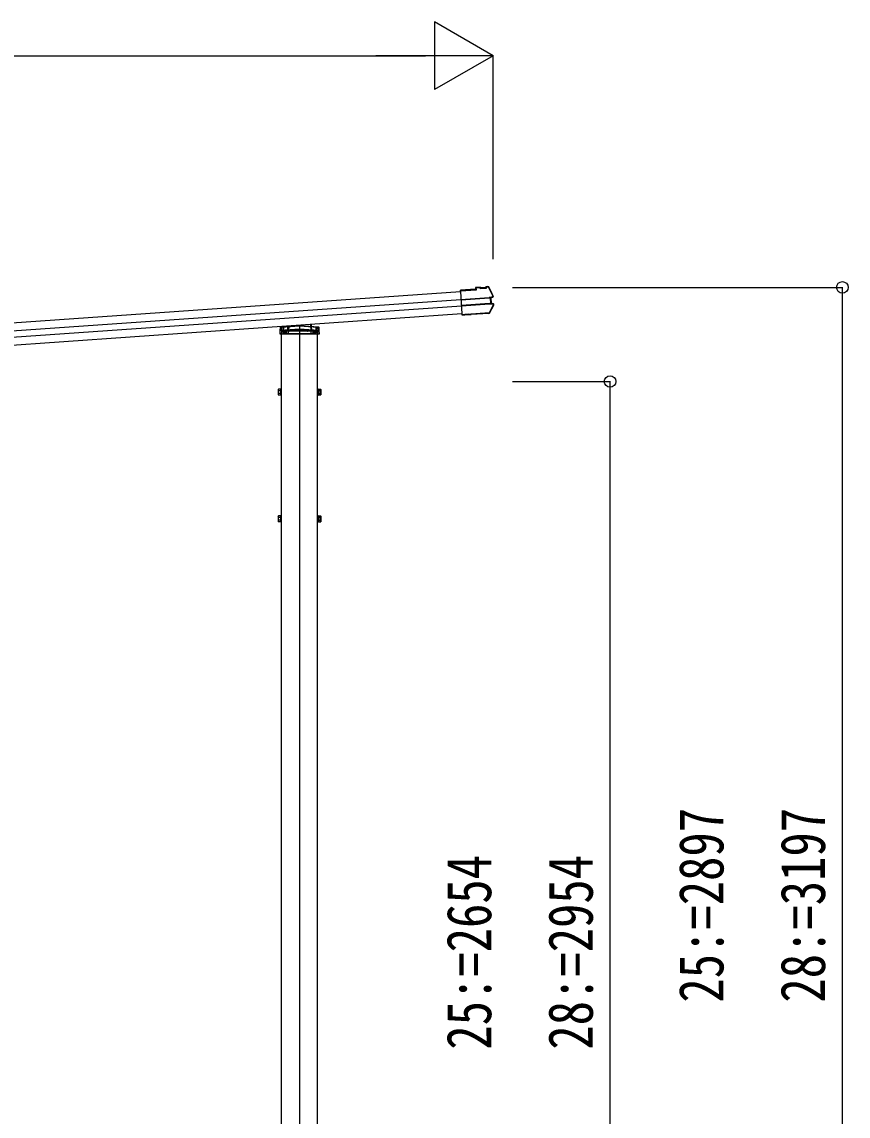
# Model space of a CAD drawing. Units: millimetres, scale not verified. Extents: x -14718 to 14718, y -10395 to 10395.
# Drawn here: x -48 to 2086, y -4081 to -1255 of the extents above; entities that cross this region are included whole.
import ezdxf
from ezdxf.enums import TextEntityAlignment as Align

# ---------------------------------------------------------------- set-up
doc = ezdxf.new("R2010")
doc.units = ezdxf.units.MM
doc.header["$LTSCALE"] = 50
for name, color, linetype in [('0-3_YKK_12', 2, 'Continuous'), ('0-4_YKK_13', 4, 'Continuous'), ('0-5_YKK_A1', 4, 'Continuous'), ('0-6_YKK_D', 6, 'Continuous')]:
    doc.layers.add(name, color=color, linetype=linetype)
doc.styles.add('ＭＳ ゴシック', font='')
doc.styles.get('ＭＳ ゴシック').set_extended_font_data('MS Gothic')

msp = doc.modelspace()

# ---------------------------------------------------------------- linework, layer by layer
at = {"layer": '0-3_YKK_12'}
msp.add_line((669.39, -2038.01), (669.39, -5597.85), dxfattribs=at)
at = {"layer": '0-4_YKK_13'}
for p, q in [((1123.9, -1945.6), (1084.6, -1948.35)), ((1084.7, -1949.85), (1084.6, -1948.35)), ((1084.7, -1949.85), (1125.5, -1946.99)), ((1084.75, -1950.58), (1084.7, -1949.85)), ((1136.46, -1940.31), (1123.59, -1941.21)), ((1123.59, -1941.21), (1123.9, -1945.6)), ((1136.57, -1941.81), (1125.19, -1942.6)), ((1125.5, -1946.99), (1125.19, -1942.6)), ((1125.19, -1942.6), (1125.77, -1943.19)), ((1126.22, -1947.61), (1125.5, -1946.99)), ((1136.58, -1941.84), (1135.27, -1941.93)), ((1135.27, -1941.93), (1135.41, -1943.89)), ((1135.41, -1943.89), (1152.37, -1942.7)), ((1136.57, -1941.81), (1136.46, -1940.31)), ((1136.46, -1940.31), (1136.66, -1940.91)), ((1136.57, -1941.81), (1136.58, -1941.84)), ((1136.58, -1941.84), (1136.61, -1942.3)), ((1150.96, -1941.3), (1136.61, -1942.3)), ((1140.79, -1942.01), (1140.9, -1943.51)), ((1146.88, -1943.09), (1146.78, -1941.59)), ((1150.71, -1939.93), (1150.83, -1939.3)), ((1156, -1938.94), (1150.83, -1939.3)), ((1150.96, -1941.3), (1150.93, -1940.83)), ((1152.37, -1942.7), (1152.23, -1940.74)), ((1084.82, -1951.54), (1084.75, -1950.58)), ((1084.82, -1951.54), (1088.86, -2009.4)), ((1086.19, -1971.13), (1086.27, -1972.3)), ((1086.27, -1972.3), (1159.18, -1967.2)), ((1159.26, -1968.44), (1086.36, -1973.53)), ((1160.67, -1967.1), (1161.58, -1967.04)), ((1161.03, -1968.42), (1161.55, -1968.39)), ((1167.49, -1965.45), (1161.58, -1967.04)), ((1161.58, -1967.04), (1162.72, -1983.37)), ((1162.25, -1968.23), (1163.17, -1968.16)), ((1160.23, -1982.3), (1087.33, -1987.4)), ((1087.41, -1988.63), (1160.32, -1983.54)), ((1159.2, -2006.38), (1112.14, -2009.67)), ((1161.22, -1983.41), (1161.44, -1983.4)), ((1161.81, -1983.43), (1162.72, -1983.37)), ((1162.5, -1982.03), (1161.99, -1982.07)), ((1162.72, -1983.37), (1168.77, -1984.11)), ((1163.22, -1982.09), (1164.14, -1982.03)), ((1088.96, -2010.83), (1088.86, -2009.4)), ((1088.96, -2010.83), (1089, -2011.29)), ((1096.48, -2010.77), (1089, -2011.29)), ((1105.76, -2010.12), (1096.48, -2010.77)), ((1096.56, -2011.87), (1096.48, -2010.77)), ((1096.58, -2012.27), (1096.56, -2011.87)), ((1105.76, -2010.12), (1105.93, -2009.74)), ((1105.86, -2011.62), (1106.03, -2011.24)), ((1105.93, -2009.74), (1111.92, -2009.32)), ((1105.93, -2009.74), (1106.03, -2011.24)), ((1106.03, -2011.24), (1112.02, -2010.82)), ((1111.92, -2009.32), (1112.14, -2009.67)), ((1112.14, -2009.67), (1112.25, -2011.17)), ((1158.39, -2007.94), (1112.25, -2011.17)), ((619.52, -2052.01), (620.04, -2043.5)), ((620.45, -2051.07), (669.39, -2047.65)), ((620.52, -2051.08), (620.58, -2051.08)), ((620.58, -2051.08), (718.2, -2051.08)), ((620.97, -2042.57), (669.39, -2039.18)), ((622.42, -2053.88), (627.39, -2053.88)), ((622.46, -2053.08), (626.19, -2053.08)), ((622.47, -2052.94), (622.99, -2044.43)), ((669.39, -2041.19), (622.99, -2044.43)), ((647.89, -2051.16), (623.48, -2052.87)), ((626.19, -2044.21), (626.19, -2057.85)), ((626.19, -2053.08), (627.39, -2053.08)), ((626.19, -2057.85), (627.19, -2059.58)), ((627.19, -2059.58), (627.39, -2059.58)), ((627.39, -2044.12), (627.39, -2052.59)), ((627.39, -2052.59), (627.39, -2059.58)), ((627.39, -2053.08), (628.89, -2053.08)), ((627.39, -2059.58), (632.39, -2059.58)), ((628.89, -2052.49), (628.89, -2059.58)), ((628.89, -2053.08), (709.89, -2053.08)), ((631.99, -2053.08), (631.99, -2059.58)), ((632.12, -2053.08), (632.12, -2059.58)), ((632.39, -2052.24), (632.39, -2057.85)), ((632.39, -2057.85), (635.39, -2057.85)), ((632.39, -2059.58), (632.39, -2057.85)), ((635.39, -2059.58), (632.39, -2059.58)), ((635.39, -2052.03), (635.39, -2057.85)), ((635.39, -2057.85), (635.39, -2059.58)), ((635.39, -2059.58), (703.39, -2059.58)), ((638.63, -2052.02), (638.69, -2051.08)), ((638.69, -2051.08), (639.32, -2040.83)), ((640.05, -2061.58), (640.17, -2059.58)), ((640.57, -2053.08), (640.17, -2059.58)), ((641.33, -2040.69), (640.57, -2053.08)), ((643.39, -2051.08), (643.39, -2053.08)), ((647.89, -2051.16), (649.39, -2051.05)), ((647.89, -2053.88), (647.89, -2051.16)), ((649.39, -2053.88), (647.89, -2053.88)), ((669.39, -2049.66), (649.39, -2051.05)), ((649.39, -2051.05), (649.39, -2053.88)), ((669.39, -2039.18), (717.81, -2042.57)), ((669.39, -2039.18), (669.39, -2040.12)), ((715.78, -2044.43), (669.39, -2041.19)), ((669.39, -2047.65), (718.33, -2051.07)), ((669.39, -2047.65), (669.39, -2048.59)), ((689.39, -2051.05), (669.39, -2049.66)), ((669.46, -2042.4), (669.46, -2060.4)), ((689.39, -2053.88), (689.39, -2051.05)), ((689.39, -2051.05), (690.89, -2051.16)), ((689.39, -2053.88), (690.89, -2053.88)), ((690.89, -2051.16), (690.89, -2053.88)), ((715.3, -2052.87), (690.89, -2051.16)), ((695.39, -2053.08), (695.39, -2051.08)), ((697.21, -2036.79), (698.21, -2053.08)), ((698.21, -2053.08), (698.61, -2059.58)), ((698.61, -2059.58), (698.73, -2061.58)), ((699.21, -2036.65), (699.49, -2041.29)), ((699.49, -2041.29), (700.09, -2051.08)), ((700.09, -2051.08), (700.15, -2052.02)), ((703.39, -2052.03), (703.39, -2057.85)), ((703.39, -2057.85), (706.39, -2057.85)), ((706.39, -2052.24), (706.39, -2057.85)), ((706.39, -2057.85), (706.39, -2059.58)), ((706.39, -2059.58), (711.39, -2059.58)), ((706.66, -2053.08), (706.66, -2059.58)), ((706.79, -2053.08), (706.79, -2059.58)), ((709.89, -2052.49), (709.89, -2059.58)), ((709.89, -2053.08), (711.39, -2053.08)), ((711.39, -2044.12), (711.39, -2052.59)), ((711.39, -2052.59), (711.39, -2059.58)), ((711.39, -2053.08), (712.59, -2053.08)), ((711.39, -2053.88), (716.36, -2053.88)), ((711.39, -2059.58), (711.59, -2059.58)), ((711.59, -2059.58), (712.59, -2057.85)), ((712.59, -2044.21), (712.59, -2057.85)), ((712.59, -2053.08), (716.31, -2053.08)), ((715.78, -2044.43), (716.3, -2052.94)), ((718.2, -2051.08), (718.26, -2051.08)), ((718.73, -2043.5), (719.25, -2052.01)), ((614.19, -2204.88), (614.77, -2203.88)), ((619.69, -2203.88), (614.77, -2203.88)), ((619.69, -2203.68), (619.69, -2218.69)), ((621.29, -2204.13), (619.69, -2204.13)), ((621.29, -2210.68), (621.29, -2204.13)), ((717.49, -2204.13), (719.09, -2204.13)), ((717.49, -2210.68), (717.49, -2204.13)), ((719.09, -2203.68), (724.01, -2203.68)), ((719.09, -2203.68), (719.09, -2218.69)), ((724.59, -2204.68), (724.01, -2203.68)), ((614.19, -2204.88), (614.19, -2217.88)), ((614.19, -2217.88), (614.77, -2218.89)), ((619.69, -2207.63), (614.77, -2207.63)), ((619.69, -2215.13), (614.77, -2215.13)), ((619.69, -2218.89), (614.77, -2218.89)), ((619.68, -2211.68), (621.29, -2211.68)), ((619.69, -2207.18), (619.69, -2215.18)), ((619.69, -2210.68), (621.29, -2210.68)), ((619.69, -2218.23), (621.29, -2218.23)), ((621.29, -2218.23), (621.29, -2211.68)), ((719.09, -2210.68), (717.49, -2210.68)), ((719.1, -2211.68), (717.49, -2211.68)), ((717.49, -2218.23), (717.49, -2211.68)), ((719.09, -2218.23), (717.49, -2218.23)), ((719.09, -2207.18), (719.09, -2215.18)), ((719.09, -2207.43), (724.01, -2207.43)), ((719.09, -2214.93), (724.01, -2214.93)), ((719.09, -2218.69), (724.01, -2218.69)), ((724.59, -2217.68), (724.01, -2218.69)), ((724.59, -2204.68), (724.59, -2217.68)), ((614.19, -2532.18), (614.77, -2531.18)), ((614.19, -2532.18), (614.19, -2545.18)), ((619.69, -2531.18), (614.77, -2531.18)), ((619.69, -2534.93), (614.77, -2534.93)), ((619.69, -2542.43), (614.77, -2542.43)), ((619.68, -2538.98), (621.29, -2538.98)), ((619.69, -2530.98), (619.69, -2545.99)), ((621.29, -2531.43), (619.69, -2531.43)), ((619.69, -2534.48), (619.69, -2542.48)), ((619.69, -2537.98), (621.29, -2537.98)), ((621.29, -2537.98), (621.29, -2531.43)), ((621.29, -2545.53), (621.29, -2538.98)), ((717.49, -2531.43), (719.09, -2531.43)), ((717.49, -2537.98), (717.49, -2531.43)), ((719.09, -2537.98), (717.49, -2537.98)), ((719.1, -2538.98), (717.49, -2538.98)), ((717.49, -2545.53), (717.49, -2538.98)), ((719.09, -2530.98), (724.01, -2530.98)), ((719.09, -2530.98), (719.09, -2545.99)), ((719.09, -2534.48), (719.09, -2542.48)), ((719.09, -2534.73), (724.01, -2534.73)), ((719.09, -2542.23), (724.01, -2542.23)), ((724.59, -2531.98), (724.01, -2530.98)), ((724.59, -2531.98), (724.59, -2544.98)), ((614.19, -2545.18), (614.77, -2546.19)), ((619.69, -2546.19), (614.77, -2546.19)), ((619.69, -2545.53), (621.29, -2545.53)), ((719.09, -2545.53), (717.49, -2545.53)), ((719.09, -2545.99), (724.01, -2545.99)), ((724.59, -2544.98), (724.01, -2545.99))]:
    msp.add_line(p, q, dxfattribs=at)
for points in [[(1156.43, -1940.42), (1150.93, -1940.8), (1150.83, -1939.3)], [(1152.23, -1940.74), (1150.93, -1940.83), (1150.93, -1940.8)], [(1157.58, -1941.07), (1163.1, -1952.3), (1168.34, -1963.66)], [(1167.88, -1966.9), (1163.17, -1968.16), (1164.14, -1982.03), (1168.95, -1982.62)], [(1169.77, -1985.97), (1164.61, -1996.23), (1159.2, -2006.38)], [(1096.56, -2011.87), (1089.07, -2012.39), (1089, -2011.29)], [(1096.58, -2012.27), (1089.1, -2012.79), (1089.07, -2012.39)], [(1105.76, -2010.12), (1105.86, -2011.62), (1096.58, -2012.27)], [(1111.92, -2009.32), (1112.02, -2010.82), (1112.25, -2011.17)], [(718.84, -2061.58), (619.94, -2061.58), (618.94, -2061.58), (619.52, -2052.01)], [(623.48, -2052.87), (622.47, -2052.94), (621.94, -2061.58)], [(706.39, -2059.58), (703.39, -2059.58), (703.39, -2057.85)], [(716.83, -2061.58), (716.3, -2052.94), (715.3, -2052.87)], [(719.25, -2052.01), (719.84, -2061.58), (718.84, -2061.58)]]:
    msp.add_lwpolyline(points, dxfattribs=at)
for points in [[(622.89, -2219.68), (622.89, -2202.68), (621.29, -2202.68), (621.29, -2219.68)], [(715.89, -2219.68), (715.89, -2202.68), (717.49, -2202.68), (717.49, -2219.68)], [(622.89, -2546.98), (622.89, -2529.98), (621.29, -2529.98), (621.29, -2546.98)], [(715.89, -2546.98), (715.89, -2529.98), (717.49, -2529.98), (717.49, -2546.98)]]:
    msp.add_lwpolyline(points, close=True, dxfattribs=at)
for centre, radius, start, end in [((1156.22, -1942.13), 3.19, 26.86597, 94.02466), ((1156.51, -1941.61), 1.2, 26.89869, 94.02902), ((711.24, -2167.51), 502, 24.03393, 26.8619), ((1167.15, -1964.2), 1.3, 285.12702, 24.10936), ((1167.16, -1964.2), 2.8, 285, 24.03393), ((1158.16, -2004.76), 3.19, 273.987, 331.41712), ((720.16, -1766.09), 502, 331.41438, 333.93986), ((1168.6, -1985.4), 1.3, 333.87402, 82.86161), ((1168.61, -1985.4), 2.8, 333.93986, 83), ((620.52, -2052.07), 1, 94, 176.5), ((620.52, -2052.08), 1, 90, 176.5), ((621.04, -2043.56), 1, 94, 176.5), ((717.74, -2043.56), 1, 3.5, 86), ((718.26, -2052.08), 1, 3.5, 90), ((718.26, -2052.07), 1, 3.5, 86), ((617.51, -2205.75), 3.32, 145.61575, 214.38425), ((721.27, -2205.55), 3.32, 325.61575, 34.38425), ((626.61, -2211.38), 12.42, 162.41205, 197.58795), ((617.51, -2217.01), 3.32, 145.61575, 214.38425), ((712.17, -2211.18), 12.42, 342.41205, 17.58795), ((721.27, -2216.81), 3.32, 325.61575, 34.38425), ((617.51, -2533.05), 3.32, 145.61575, 214.38425), ((626.61, -2538.68), 12.42, 162.41205, 197.58795), ((617.51, -2544.31), 3.32, 145.61575, 214.38425), ((721.27, -2532.85), 3.32, 325.61575, 34.38425), ((712.17, -2538.48), 12.42, 342.41205, 17.58795), ((721.27, -2544.11), 3.32, 325.61575, 34.38425)]:
    msp.add_arc(centre, radius, start, end, dxfattribs=at)
for centre, major_axis, ratio, start_param, end_param in [((1125.85, -1944.38), (-0.08, 1.2), 0.052408, 5.1044164, 6.2220988), ((1115.04, -2136.37), (-34.91, 499.28), 0.052408, 5.0964197, 5.1044164), ((1136.88, -1944.09), (-0.22, 3.19), 0.016053, 5.3122341, 6.2220988), ((1150.93, -1943.11), (-0.22, 3.19), 0.016053, 0.0610865, 0.9709512), ((1159.2, -1967.49), (1.5, 0.1), 0.19438, 0.8222243, 1.5707963), ((1159.31, -1969.02), (2.99, 0.21), 0.19438, 0.9410649, 1.5707963), ((1159.2, -1967.5), (1.48, 0.4), 0.014741, 0.0756738, 0.8193583), ((1159.31, -1969.02), (2.95, 0.79), 0.014741, 0.0756738, 0.7041788), ((1160.19, -1981.72), (2.99, 0.21), 0.19438, 4.712389, 5.3421204), ((1160.3, -1983.24), (1.5, 0.1), 0.19438, 4.712389, 5.3570179), ((1160.3, -1983.24), (1.52, -0.19), 0.014741, 5.567803, 6.2075115), ((1160.19, -1981.72), (3.03, -0.37), 0.014741, 5.5790065, 6.2075115)]:
    msp.add_ellipse(centre, major_axis=major_axis, ratio=ratio, start_param=start_param, end_param=end_param, dxfattribs=at)
at = {"layer": '0-5_YKK_A1'}
for p, q in [((-1712.69, -2147.14), (1084.82, -1951.54)), ((-1711.27, -2167.45), (1086.24, -1971.85)), ((1087.44, -1989.07), (-1710.06, -2184.69)), ((1088.86, -2009.38), (-1708.64, -2205)), ((622.89, -4837.5), (622.89, -2061.08)), ((715.89, -4837.5), (715.89, -2061.08))]:
    msp.add_line(p, q, dxfattribs=at)
at = {"layer": '0-6_YKK_D'}
for p, q in [((1169.39, -1342.54), (1017.83, -1255.04)), ((1017.83, -1255.04), (1017.83, -1430.04)), ((-1652.39, -1342.54), (994.39, -1342.54)), ((1169.39, -1342.54), (866.28, -1342.54)), ((1169.39, -1342.54), (1017.83, -1430.04)), ((1169.39, -1867.64), (1169.39, -1341.54)), ((1219.39, -1940.84), (2072.41, -1940.84)), ((2071.41, -4837.5), (2071.41, -1940.84)), ((1219.39, -2183.88), (1472.41, -2183.88)), ((1471.41, -4837.5), (1471.41, -2183.88))]:
    msp.add_line(p, q, dxfattribs=at)
for centre in [(2071.41, -1940.84), (1471.41, -2183.88)]:
    msp.add_circle(centre, 14.88, dxfattribs=at)

# ---------------------------------------------------------------- texts
at = {"layer": '0-6_YKK_D', "style": 'ＭＳ ゴシック', "width": 0.8}
for s, p in [('25:=2897', (1798.91, -3788.17)), ('28:=3197', (2061.41, -3788.17)), ('25:=2654', (1198.91, -3909.69)), ('28:=2954', (1461.41, -3909.69))]:
    msp.add_text(s, height=115.5, rotation=90, dxfattribs=at).set_placement(p, align=Align.BOTTOM_LEFT)

doc.saveas('drawing.dxf')
